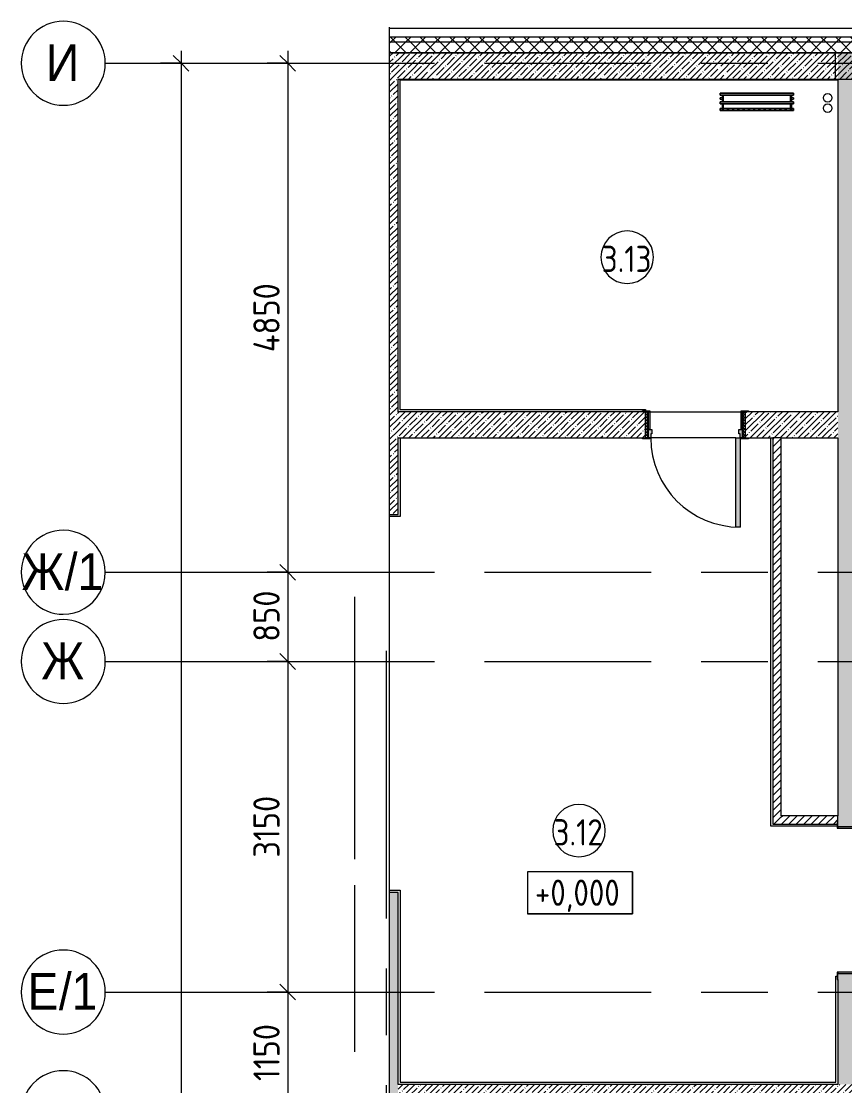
# Model space of a CAD drawing. Header units: millimetres. Extents: x 2623 to 210903, y -8553 to 29000.
# Drawn here: x 17677 to 25521, y 17257 to 27400 of the extents above; entities that cross this region are included whole.
import ezdxf

# ---------------------------------------------------------------- set-up
doc = ezdxf.new("R2010")
doc.units = ezdxf.units.MM
doc.linetypes.add('Осевая', pattern=[3175, 635, -476.25, 1587.5, -476.25])
for name, color, linetype, lineweight in [('A-ANNO-DIMS', 7, 'Continuous', 9), ('A-ANNO-DIMS-100', 7, 'Continuous', 9), ('A-AREA-IDEN', 7, 'Continuous', 9), ('A-DETL', 7, 'Continuous', 9), ('A-DETL-GENF', 7, 'Continuous', 9), ('A-WALL', 7, 'Continuous', 9), ('A-WALL-1', 7, 'Continuous', 13), ('G-ANNO-DIMS', 7, 'Continuous', 9), ('I-WALL', 7, 'Continuous', 9), ('Оси', 7, 'Continuous', 9), ('Оси-1', 7, 'Continuous', 20), ('Оси-2', 7, 'Осевая', 9)]:
    doc.layers.add(name, color=color, linetype=linetype, lineweight=lineweight)
for name, color, linetype, lineweight, true_color in [('A-DOOR-1', 7, 'Continuous', 9, 0xaaaaaa), ('A-DOOR-2', 7, 'Continuous', 9, 0xe2e2e2), ('A-DOOR-FRAM-1', 7, 'Continuous', 9, 0xe2e2e2), ('A-DOOR-FRAM-2', 7, 'Continuous', 9, 0xaaaaaa), ('A-FLOR-1', 7, 'Continuous', 9, 0xaaaaaa), ('M-EQPM-1', 7, 'Continuous', 9, 0xaaaaaa)]:
    doc.layers.add(name, color=color, linetype=linetype, lineweight=lineweight, true_color=true_color)
doc.styles.add('Arial', font='arial.ttf', dxfattribs={"width": 0.9, "height": 350})
doc.styles.add('GOST Common_5', font='GOST_Common.ttf', dxfattribs={"width": 0.9, "height": 250})
doc.styles.add('ISOCPEUR', font='isocpeur.ttf', dxfattribs={"width": 0.9, "height": 250})
doc.dimstyles.new('ISO-2_5_0_9К_БОЛЬШОЙ', dxfattribs={"dimscale": 304.8, "dimtxt": 248.995294, "dimasz": 0.492126, "dimexe": 0.393701, "dimexo": 0.984252, "dimgap": 0, "dimtad": 1, "dimdec": 0, "dimrnd": 10, "dimzin": 0, "dimdsep": 46, "dimtxsty": 'ISOCPEUR', "dimblk1": 'OBLIQUE', "dimblk2": 'OBLIQUE', "dimsah": 1, "dimcen": 0.09, "dimdle": 0.393701, "dimazin": 0, "dimtfac": 1, "dimtdec": 4, "dimtix": 1, "dimtmove": 0, "dimatfit": 3, "dimfxl": 1, "dimtvp": 1, "dimtolj": 1, "dimtzin": 0, "dimarcsym": 2})
pattern_1 = [(45, (-63704.33, 0), (-70.71068, 70.71068), []), (135, (-63704.33, 0), (-70.71068, -70.71068), [])]
pattern_2 = [(45, (-63704.33, 0), (-57.024626, 57.024626), []), (45, (-63647.31, 0), (-57.024626, 57.024626), [100.806, -20.161, 3.353, -16.808])]
pattern_3 = [(45, (-63704.333, 0), (-35.35534, 35.35534), [])]

# ---------------------------------------------------------------- blocks, each defined once
blk = doc.blocks.new('110_Дверь_СКБ_2Ст - Д-1_л_Лестничная клетка EIS60 2-32359692-План монтажа стен и перегородок 3 этажа в осях 23-33')
at = {"layer": 'A-DOOR-2'}
for points in [[(662, 1025), (612, 1025), (612, 125), (662, 125), (662, 319)], [(-588, 525), (-638, 525), (-638, 125), (-588, 125), (-588, 319)], [(712, -125), (712, 45), (697, 45), (697, -125)]]:
    blk.add_hatch(color=256, dxfattribs=at).paths.add_polyline_path(points)
h = blk.add_hatch(color=256, dxfattribs=at)
h.paths.add_polyline_path([(712, 125), (662, 125), (662, 75), (652, 75), (652, 45), (712, 45)])
h.paths.add_polyline_path([(-628, 45), (-628, 75), (-638, 75), (-638, 125), (-688, 125), (-688, 45)])
at = {"layer": 'A-DOOR-FRAM-1'}
for points in [[(-673, 125), (-673, 133), (-743, 133), (-743, 125)], [(767, 125), (767, 133), (697, 133), (697, 125)], [(-673, -125), (-673, 45), (-688, 45), (-688, -125)], [(-673, -133), (-673, -125), (-743, -125), (-743, -133)], [(767, -133), (767, -125), (697, -125), (697, -133)]]:
    blk.add_hatch(color=256, dxfattribs=at).paths.add_polyline_path(points)
at = {"layer": 'A-DOOR-1'}
for p, q in [((662, 1025), (612, 1025)), ((612, 1025), (612, 125)), ((662, 125), (662, 1025)), ((-638, 525), (-638, 125)), ((-588, 525), (-638, 525)), ((-588, 125), (-588, 525)), ((-638, 125), (-588, 125)), ((612, 125), (662, 125))]:
    blk.add_line(p, q, dxfattribs=at)
for centre, radius, start, end in [((662, 125), 900, 90, 180), ((-638, 125), 400, 360, 90)]:
    blk.add_arc(centre, radius, start, end, dxfattribs=at)
at = {"layer": 'A-DOOR-FRAM-2'}
for p, q in [((-673, 133), (-743, 133)), ((-743, 133), (-743, 125)), ((-743, 125), (-673, 125)), ((-638, 125), (-688, 125)), ((-688, 125), (-688, 45)), ((-673, 125), (-673, 133)), ((-638, 75), (-638, 125)), ((662, 125), (662, 75)), ((712, 125), (662, 125)), ((767, 133), (697, 133)), ((697, 133), (697, 125)), ((697, 125), (767, 125)), ((712, 45), (712, 125)), ((767, 125), (767, 133)), ((-688, 45), (-628, 45)), ((-673, 45), (-688, 45)), ((-688, 45), (-688, -125)), ((-673, -125), (-673, 45)), ((-628, 75), (-638, 75)), ((-628, 45), (-628, 75)), ((662, 75), (652, 75)), ((652, 75), (652, 45)), ((652, 45), (712, 45)), ((712, 45), (697, 45)), ((697, 45), (697, -125)), ((712, -125), (712, 45)), ((-673, -125), (-743, -125)), ((-743, -125), (-743, -133)), ((-743, -133), (-673, -133)), ((-688, -125), (-673, -125)), ((-673, -133), (-673, -125)), ((697, -125), (712, -125)), ((767, -125), (697, -125)), ((697, -125), (697, -133)), ((697, -133), (767, -133)), ((767, -133), (767, -125))]:
    blk.add_line(p, q, dxfattribs=at)
blk = doc.blocks.new('radiator_prado_classic_z_tip_30_po exemplyaru - Classic Z Тип 30-500-30677900-План монтажа стен и перегородок 3 этажа в осях 23-33')
at = {"layer": 'M-EQPM-1'}
for p, q in [((0, 228), (0, 210)), ((700, 228), (0, 228)), ((0, 210), (0, 228)), ((0, 228), (12, 228)), ((0, 210), (700, 210)), ((17, 210), (0, 210)), ((37, 228), (12, 228)), ((12, 228), (37, 228)), ((12, 228), (17, 223)), ((12, 228), (37, 228)), ((12, 228), (17, 223)), ((17, 210), (17, 164)), ((17, 210), (17, 164)), ((23, 210), (17, 210)), ((17, 210), (27, 210)), ((32, 223), (17, 223)), ((17, 223), (32, 223)), ((18, 210), (17, 210)), ((20, 210), (18, 210)), ((17, 210), (21, 210)), ((31, 210), (19, 210)), ((21, 210), (20, 210)), ((25, 210), (21, 210)), ((21, 210), (23, 210)), ((25, 210), (23, 210)), ((23, 210), (25, 210)), ((27, 210), (25, 210)), ((27, 210), (25, 210)), ((25, 210), (32, 210)), ((29, 210), (27, 210)), ((27, 210), (32, 210)), ((29, 210), (27, 210)), ((30, 210), (29, 210)), ((30, 210), (29, 210)), ((31, 210), (30, 210)), ((31, 210), (30, 210)), ((32, 210), (31, 210)), ((32, 210), (31, 210)), ((32, 164), (32, 210)), ((32, 164), (32, 210)), ((32, 210), (32, 210)), ((32, 223), (37, 228)), ((37, 228), (32, 223)), ((667, 210), (32, 210)), ((37, 228), (62, 228)), ((87, 228), (62, 228)), ((62, 228), (87, 228)), ((62, 228), (68, 223)), ((62, 228), (87, 228)), ((62, 228), (68, 223)), ((83, 223), (68, 223)), ((68, 223), (83, 223)), ((83, 223), (87, 228)), ((87, 228), (83, 223)), ((87, 228), (112, 228)), ((137, 228), (112, 228)), ((112, 228), (137, 228)), ((112, 228), (118, 223)), ((112, 228), (137, 228)), ((112, 228), (118, 223)), ((133, 223), (118, 223)), ((118, 223), (133, 223)), ((133, 223), (137, 228)), ((137, 228), (133, 223)), ((137, 228), (162, 228)), ((187, 228), (162, 228)), ((162, 228), (187, 228)), ((162, 228), (168, 223)), ((162, 228), (187, 228)), ((162, 228), (168, 223)), ((183, 223), (168, 223)), ((168, 223), (183, 223)), ((183, 223), (187, 228)), ((187, 228), (183, 223)), ((187, 228), (212, 228)), ((237, 228), (212, 228)), ((212, 228), (237, 228)), ((212, 228), (218, 223)), ((212, 228), (237, 228)), ((212, 228), (218, 223)), ((233, 223), (218, 223)), ((218, 223), (233, 223)), ((233, 223), (237, 228)), ((237, 228), (233, 223)), ((237, 228), (262, 228)), ((287, 228), (262, 228)), ((262, 228), (287, 228)), ((262, 228), (268, 223)), ((262, 228), (287, 228)), ((262, 228), (268, 223)), ((283, 223), (268, 223)), ((268, 223), (283, 223)), ((283, 223), (287, 228)), ((287, 228), (283, 223)), ((287, 228), (312, 228)), ((337, 228), (312, 228)), ((312, 228), (337, 228)), ((312, 228), (318, 223)), ((312, 228), (337, 228)), ((312, 228), (318, 223)), ((333, 223), (318, 223)), ((318, 223), (333, 223)), ((333, 223), (337, 228)), ((337, 228), (333, 223)), ((337, 228), (362, 228)), ((387, 228), (362, 228)), ((362, 228), (387, 228)), ((362, 228), (368, 223)), ((362, 228), (387, 228)), ((362, 228), (368, 223)), ((383, 223), (368, 223)), ((368, 223), (383, 223)), ((383, 223), (387, 228)), ((387, 228), (383, 223)), ((387, 228), (412, 228)), ((437, 228), (412, 228)), ((412, 228), (437, 228)), ((412, 228), (418, 223)), ((412, 228), (437, 228)), ((412, 228), (418, 223)), ((433, 223), (418, 223)), ((418, 223), (433, 223)), ((433, 223), (437, 228)), ((437, 228), (433, 223)), ((437, 228), (462, 228)), ((487, 228), (462, 228)), ((462, 228), (487, 228)), ((462, 228), (468, 223)), ((462, 228), (487, 228)), ((462, 228), (468, 223)), ((483, 223), (468, 223)), ((468, 223), (483, 223)), ((483, 223), (487, 228)), ((487, 228), (483, 223)), ((487, 228), (512, 228)), ((537, 228), (512, 228)), ((512, 228), (537, 228)), ((512, 228), (518, 223)), ((512, 228), (537, 228)), ((512, 228), (518, 223)), ((533, 223), (518, 223)), ((518, 223), (533, 223)), ((533, 223), (537, 228)), ((537, 228), (533, 223)), ((537, 228), (562, 228)), ((587, 228), (562, 228)), ((562, 228), (587, 228)), ((562, 228), (568, 223)), ((562, 228), (587, 228)), ((562, 228), (568, 223)), ((583, 223), (568, 223)), ((568, 223), (583, 223)), ((583, 223), (587, 228)), ((587, 228), (583, 223)), ((587, 228), (612, 228)), ((637, 228), (612, 228)), ((612, 228), (637, 228)), ((612, 228), (618, 223)), ((612, 228), (637, 228)), ((618, 223), (612, 228)), ((633, 223), (618, 223)), ((618, 223), (633, 223)), ((633, 223), (637, 228)), ((637, 228), (633, 223)), ((637, 228), (662, 228)), ((687, 228), (662, 228)), ((662, 228), (687, 228)), ((662, 228), (667, 223)), ((662, 228), (687, 228)), ((662, 228), (667, 223)), ((667, 210), (667, 164)), ((667, 210), (667, 164)), ((682, 210), (667, 210)), ((667, 210), (682, 210)), ((668, 210), (667, 210)), ((667, 210), (681, 210)), ((682, 223), (667, 223)), ((667, 223), (682, 223)), ((673, 210), (668, 210)), ((681, 210), (669, 210)), ((681, 210), (673, 210)), ((682, 210), (681, 210)), ((681, 210), (682, 210)), ((682, 164), (682, 210)), ((682, 164), (682, 210)), ((682, 210), (682, 210)), ((700, 210), (682, 210)), ((682, 223), (687, 228)), ((687, 228), (682, 223)), ((687, 228), (700, 228)), ((700, 210), (700, 228)), ((700, 228), (700, 210)), ((700, 164), (0, 164)), ((0, 164), (0, 146)), ((0, 146), (0, 164)), ((0, 164), (17, 164)), ((0, 146), (700, 146)), ((17, 146), (0, 146)), ((17, 121), (0, 121)), ((17, 121), (0, 121)), ((0, 121), (0, 120)), ((0, 121), (0, 121)), ((0, 106), (0, 121)), ((0, 121), (0, 120)), ((0, 120), (0, 121)), ((0, 121), (0, 121)), ((0, 120), (0, 119)), ((0, 120), (0, 119)), ((0, 119), (0, 120)), ((0, 119), (0, 118)), ((0, 119), (0, 118)), ((0, 118), (0, 119)), ((0, 118), (0, 116)), ((0, 118), (0, 116)), ((0, 116), (0, 118)), ((0, 116), (0, 114)), ((0, 116), (0, 114)), ((0, 114), (0, 116)), ((0, 114), (0, 112)), ((0, 114), (0, 112)), ((0, 112), (0, 114)), ((0, 112), (0, 110)), ((0, 112), (0, 110)), ((0, 110), (0, 112)), ((0, 110), (0, 109)), ((0, 110), (0, 109)), ((0, 109), (0, 110)), ((0, 109), (0, 108)), ((0, 109), (0, 108)), ((0, 107), (0, 109)), ((0, 108), (0, 107)), ((0, 108), (0, 107)), ((0, 106), (17, 106)), ((0, 107), (0, 106)), ((0, 107), (0, 107)), ((0, 106), (17, 106)), ((20, 164), (17, 164)), ((17, 164), (20, 164)), ((17, 146), (17, 121)), ((17, 146), (17, 121)), ((17, 146), (21, 146)), ((27, 146), (17, 146)), ((17, 106), (17, 82)), ((17, 106), (17, 82)), ((27, 164), (17, 164)), ((17, 164), (21, 164)), ((18, 146), (32, 146)), ((17, 146), (18, 146)), ((32, 146), (17, 146)), ((19, 164), (31, 164)), ((31, 146), (19, 146)), ((31, 164), (20, 164)), ((20, 164), (27, 164)), ((21, 164), (32, 164)), ((21, 146), (29, 146)), ((27, 164), (32, 164)), ((32, 164), (27, 164)), ((32, 146), (27, 146)), ((29, 146), (30, 146)), ((30, 146), (32, 146)), ((32, 164), (31, 164)), ((32, 164), (32, 164)), ((32, 82), (32, 146)), ((32, 82), (32, 146)), ((32, 146), (32, 146)), ((32, 164), (667, 164)), ((667, 146), (32, 146)), ((669, 164), (667, 164)), ((667, 164), (682, 164)), ((671, 164), (667, 164)), ((667, 164), (670, 164)), ((667, 146), (667, 82)), ((667, 146), (667, 82)), ((667, 146), (682, 146)), ((682, 146), (667, 146)), ((667, 146), (670, 146)), ((677, 146), (667, 146)), ((682, 164), (669, 164)), ((669, 164), (681, 164)), ((681, 146), (669, 146)), ((670, 164), (677, 164)), ((670, 146), (679, 146)), ((680, 164), (671, 164)), ((677, 164), (682, 164)), ((682, 146), (677, 146)), ((679, 146), (682, 146)), ((682, 164), (680, 164)), ((682, 164), (682, 164)), ((682, 164), (700, 164)), ((682, 121), (682, 146)), ((682, 121), (682, 146)), ((700, 146), (682, 146)), ((700, 121), (682, 121)), ((700, 121), (682, 121)), ((682, 82), (682, 106)), ((682, 106), (700, 106)), ((682, 82), (682, 106)), ((682, 106), (700, 106)), ((700, 146), (700, 164)), ((700, 164), (700, 146)), ((700, 121), (700, 106)), ((700, 121), (700, 121)), ((700, 121), (700, 121)), ((700, 121), (700, 121)), ((700, 107), (700, 121)), ((700, 121), (700, 107)), ((700, 107), (700, 121)), ((700, 106), (700, 107)), ((700, 107), (700, 106)), ((700, 106), (700, 107)), ((700, 82), (0, 82)), ((0, 82), (0, 64)), ((0, 64), (0, 82)), ((0, 82), (17, 82)), ((700, 64), (0, 64)), ((0, 64), (700, 64)), ((18, 82), (17, 82)), ((25, 82), (18, 82)), ((17, 82), (20, 82)), ((32, 82), (17, 82)), ((17, 82), (21, 82)), ((19, 82), (31, 82)), ((20, 82), (32, 82)), ((21, 82), (30, 82)), ((32, 82), (25, 82)), ((30, 82), (32, 82)), ((32, 82), (32, 82)), ((32, 82), (667, 82)), ((673, 82), (667, 82)), ((667, 82), (682, 82)), ((668, 82), (667, 82)), ((667, 82), (673, 82)), ((673, 82), (668, 82)), ((669, 82), (681, 82)), ((679, 82), (673, 82)), ((681, 82), (673, 82)), ((673, 82), (682, 82)), ((680, 82), (679, 82)), ((682, 82), (680, 82)), ((682, 82), (681, 82)), ((682, 82), (700, 82)), ((700, 64), (700, 82)), ((700, 82), (700, 64))]:
    blk.add_line(p, q, dxfattribs=at)
for points, knots in [([(18, 121), (18, 121), (18, 121), (18, 121), (17, 121), (17, 121)], [0.8571429, 0.8571429, 0.8571429, 0.8571429, 0.8928571, 0.9285714, 1, 1, 1, 1]), ([(17, 121), (17, 121), (18, 121), (18, 121), (18, 121), (18, 121)], [0, 0, 0, 0, 0.0714286, 0.1071429, 0.1428571, 0.1428571, 0.1428571, 0.1428571]), ([(18, 121), (18, 121), (18, 121), (18, 121), (18, 121), (19, 120), (19, 120), (19, 120), (19, 120), (20, 119), (20, 119), (20, 119), (21, 118), (21, 118), (22, 117), (22, 117), (23, 116), (24, 115)], [0.1428571, 0.1428571, 0.1428571, 0.1428571, 0.1785714, 0.2142857, 0.25, 0.2857143, 0.3214286, 0.3571429, 0.3928571, 0.4285714, 0.4642857, 0.5, 0.5714286, 0.6071429, 0.6428571, 0.7142857, 0.8571429, 0.8571429, 0.8571429, 0.8571429]), ([(17, 121), (17, 121), (18, 121), (18, 121), (18, 121), (18, 121)], [0, 0, 0, 0, 0.0714286, 0.1071429, 0.1428571, 0.1428571, 0.1428571, 0.1428571]), ([(25, 114), (25, 114), (24, 115), (22, 117), (22, 117), (21, 118), (21, 118), (20, 119), (20, 119), (20, 119), (20, 119), (19, 120), (19, 120), (19, 120), (19, 120), (18, 121), (18, 121), (18, 121), (18, 121), (18, 121), (18, 121), (17, 121), (17, 121)], [0, 0, 0, 0, 0.142857, 0.285714, 0.357143, 0.392857, 0.428571, 0.464286, 0.5, 0.535714, 0.571429, 0.607143, 0.642857, 0.678571, 0.714286, 0.75, 0.785714, 0.821429, 0.857143, 0.892857, 0.928571, 1, 1, 1, 1]), ([(17, 106), (17, 106), (18, 107), (18, 107), (18, 107), (18, 107), (18, 107), (18, 107), (19, 108), (19, 108), (19, 108), (19, 108), (20, 109), (20, 109), (20, 109), (21, 110), (21, 110), (22, 111), (22, 111), (24, 113), (25, 114), (25, 114)], [0, 0, 0, 0, 0.071429, 0.107143, 0.142857, 0.178571, 0.214286, 0.25, 0.285714, 0.321429, 0.357143, 0.392857, 0.428571, 0.464286, 0.5, 0.571429, 0.607143, 0.642857, 0.714286, 0.857143, 1, 1, 1, 1]), ([(18, 107), (18, 107), (18, 107), (18, 107), (18, 107), (19, 108), (19, 108), (19, 108), (19, 108), (20, 109), (20, 109), (20, 109), (21, 110), (21, 110)], [0.1428571, 0.1428571, 0.1428571, 0.1428571, 0.1785714, 0.2142857, 0.25, 0.2857143, 0.3214286, 0.3571429, 0.3928571, 0.4285714, 0.4642857, 0.5, 0.5714286, 0.5714286, 0.5714286, 0.5714286]), ([(17, 106), (17, 106), (18, 107), (18, 107), (18, 107), (18, 107)], [0, 0, 0, 0, 0.0714286, 0.1071429, 0.1428571, 0.1428571, 0.1428571, 0.1428571]), ([(18, 107), (18, 107), (18, 107), (18, 107), (17, 106), (17, 106)], [0.8571429, 0.8571429, 0.8571429, 0.8571429, 0.8928571, 0.9285714, 1, 1, 1, 1]), ([(18, 107), (18, 107), (18, 107), (18, 107), (17, 106), (17, 106)], [0.8571429, 0.8571429, 0.8571429, 0.8571429, 0.8928571, 0.9285714, 1, 1, 1, 1]), ([(20, 119), (20, 119), (20, 119), (20, 119), (21, 118), (21, 118)], [0.4285714, 0.4285714, 0.4285714, 0.4285714, 0.4642857, 0.5, 0.5714286, 0.5714286, 0.5714286, 0.5714286]), ([(22, 117), (22, 117), (22, 117), (21, 118), (21, 118), (21, 118)], [0.2857143, 0.2857143, 0.2857143, 0.2857143, 0.3571429, 0.3928571, 0.4285714, 0.4285714, 0.4285714, 0.4285714]), ([(21, 118), (21, 118), (21, 118), (22, 117), (22, 117), (22, 117)], [0.5714286, 0.5714286, 0.5714286, 0.5714286, 0.6071429, 0.6428571, 0.7142857, 0.7142857, 0.7142857, 0.7142857]), ([(21, 110), (21, 110), (21, 110), (22, 111), (22, 111), (22, 111)], [0.5714286, 0.5714286, 0.5714286, 0.5714286, 0.6071429, 0.6428571, 0.7142857, 0.7142857, 0.7142857, 0.7142857]), ([(22, 111), (22, 111), (22, 111), (21, 110), (21, 110), (21, 110)], [0.2857143, 0.2857143, 0.2857143, 0.2857143, 0.3571429, 0.3928571, 0.4285714, 0.4285714, 0.4285714, 0.4285714]), ([(22, 111), (22, 111), (22, 111), (21, 110), (21, 110), (21, 110)], [0.2857143, 0.2857143, 0.2857143, 0.2857143, 0.3571429, 0.3928571, 0.4285714, 0.4285714, 0.4285714, 0.4285714]), ([(675, 114), (675, 114), (676, 115), (678, 117), (678, 117), (679, 118), (679, 118), (680, 119), (680, 119), (680, 119), (680, 119), (681, 120), (681, 120), (681, 120), (681, 120), (682, 121), (682, 121), (682, 121), (682, 121), (682, 121), (682, 121), (682, 121), (682, 121)], [0, 0, 0, 0, 0.142857, 0.285714, 0.357143, 0.392857, 0.428571, 0.464286, 0.5, 0.535714, 0.571429, 0.607143, 0.642857, 0.678571, 0.714286, 0.75, 0.785714, 0.821429, 0.857143, 0.892857, 0.928571, 1, 1, 1, 1]), ([(682, 106), (682, 106), (682, 107), (682, 107), (682, 107), (682, 107), (682, 107), (682, 107), (681, 108), (681, 108), (681, 108), (681, 108), (680, 109), (680, 109), (680, 109), (679, 110), (679, 110), (678, 111), (678, 111), (676, 113), (675, 114), (675, 114)], [0, 0, 0, 0, 0.071429, 0.107143, 0.142857, 0.178571, 0.214286, 0.25, 0.285714, 0.321429, 0.357143, 0.392857, 0.428571, 0.464286, 0.5, 0.571429, 0.607143, 0.642857, 0.714286, 0.857143, 1, 1, 1, 1]), ([(682, 121), (682, 121), (682, 121), (682, 121), (682, 121), (681, 120), (681, 120), (681, 120), (681, 120), (680, 119), (680, 119), (680, 119), (679, 118), (679, 118), (678, 117), (678, 117), (677, 116), (676, 115)], [0.1428571, 0.1428571, 0.1428571, 0.1428571, 0.1785714, 0.2142857, 0.25, 0.2857143, 0.3214286, 0.3571429, 0.3928571, 0.4285714, 0.4642857, 0.5, 0.5714286, 0.6071429, 0.6428571, 0.7142857, 0.8571429, 0.8571429, 0.8571429, 0.8571429]), ([(682, 121), (682, 121), (682, 121), (682, 121), (682, 121), (681, 120), (681, 120), (681, 120), (681, 120), (680, 119), (680, 119), (680, 119), (679, 118), (679, 118), (678, 117), (678, 117), (677, 116), (676, 115)], [0.1428571, 0.1428571, 0.1428571, 0.1428571, 0.1785714, 0.2142857, 0.25, 0.2857143, 0.3214286, 0.3571429, 0.3928571, 0.4285714, 0.4642857, 0.5, 0.5714286, 0.6071429, 0.6428571, 0.7142857, 0.8571429, 0.8571429, 0.8571429, 0.8571429]), ([(676, 115), (677, 116), (678, 117), (678, 117), (679, 118), (679, 118), (680, 119), (680, 119), (680, 119), (680, 119), (681, 120), (681, 120), (681, 120), (681, 120), (682, 121), (682, 121), (682, 121), (682, 121), (682, 121)], [0.1428571, 0.1428571, 0.1428571, 0.1428571, 0.2857143, 0.3571429, 0.3928571, 0.4285714, 0.4642857, 0.5, 0.5357143, 0.5714286, 0.6071429, 0.6428571, 0.6785714, 0.7142857, 0.75, 0.7857143, 0.8214286, 0.8571429, 0.8571429, 0.8571429, 0.8571429]), ([(678, 111), (678, 111), (678, 111), (679, 110), (679, 110), (680, 109), (680, 109), (680, 109), (680, 109), (681, 108), (681, 108), (681, 108), (681, 108), (682, 107), (682, 107), (682, 107), (682, 107), (682, 107)], [0.2857143, 0.2857143, 0.2857143, 0.2857143, 0.3571429, 0.3928571, 0.4285714, 0.4642857, 0.5, 0.5357143, 0.5714286, 0.6071429, 0.6428571, 0.6785714, 0.7142857, 0.75, 0.7857143, 0.8214286, 0.8571429, 0.8571429, 0.8571429, 0.8571429]), ([(678, 111), (678, 111), (678, 111), (679, 110), (679, 110), (680, 109), (680, 109), (680, 109), (680, 109), (681, 108), (681, 108), (681, 108), (681, 108), (682, 107), (682, 107), (682, 107), (682, 107), (682, 107)], [0.2857143, 0.2857143, 0.2857143, 0.2857143, 0.3571429, 0.3928571, 0.4285714, 0.4642857, 0.5, 0.5357143, 0.5714286, 0.6071429, 0.6428571, 0.6785714, 0.7142857, 0.75, 0.7857143, 0.8214286, 0.8571429, 0.8571429, 0.8571429, 0.8571429]), ([(682, 107), (682, 107), (682, 107), (682, 107), (682, 107), (681, 108), (681, 108), (681, 108), (681, 108), (680, 109), (680, 109), (680, 109), (679, 110), (679, 110), (678, 111), (678, 111), (678, 111)], [0.1428571, 0.1428571, 0.1428571, 0.1428571, 0.1785714, 0.2142857, 0.25, 0.2857143, 0.3214286, 0.3571429, 0.3928571, 0.4285714, 0.4642857, 0.5, 0.5714286, 0.6071429, 0.6428571, 0.7142857, 0.7142857, 0.7142857, 0.7142857]), ([(682, 121), (682, 121), (682, 121), (682, 121), (682, 121), (682, 121)], [0, 0, 0, 0, 0.0714286, 0.1071429, 0.1428571, 0.1428571, 0.1428571, 0.1428571]), ([(682, 121), (682, 121), (682, 121), (682, 121), (682, 121), (682, 121)], [0, 0, 0, 0, 0.0714286, 0.1071429, 0.1428571, 0.1428571, 0.1428571, 0.1428571]), ([(682, 121), (682, 121), (682, 121), (682, 121), (682, 121), (682, 121)], [0.8571429, 0.8571429, 0.8571429, 0.8571429, 0.8928571, 0.9285714, 1, 1, 1, 1]), ([(682, 107), (682, 107), (682, 107), (682, 107), (682, 106), (682, 106)], [0.8571429, 0.8571429, 0.8571429, 0.8571429, 0.8928571, 0.9285714, 1, 1, 1, 1]), ([(682, 107), (682, 107), (682, 107), (682, 107), (682, 106), (682, 106)], [0.8571429, 0.8571429, 0.8571429, 0.8571429, 0.8928571, 0.9285714, 1, 1, 1, 1]), ([(682, 106), (682, 106), (682, 107), (682, 107), (682, 107), (682, 107)], [0, 0, 0, 0, 0.0714286, 0.1071429, 0.1428571, 0.1428571, 0.1428571, 0.1428571])]:
    blk.add_open_spline(points, degree=3, knots=knots, dxfattribs=at)
for points in [[(21, 118), (21, 118), (20, 119), (20, 119), (20, 119), (20, 119), (19, 120), (19, 120), (19, 120), (19, 120), (18, 121), (18, 121), (18, 121), (18, 121), (18, 121)], [(18, 121), (18, 121), (18, 121), (18, 121), (18, 121), (19, 120), (19, 120), (19, 120), (19, 120), (19, 120), (20, 119)], [(21, 110), (21, 110), (20, 109), (20, 109), (20, 109), (20, 109), (19, 108), (19, 108), (19, 108), (19, 108), (18, 107), (18, 107), (18, 107), (18, 107), (18, 107)], [(19, 108), (18, 107), (18, 107), (18, 107), (18, 107), (18, 107), (18, 107)], [(20, 109), (19, 108), (19, 108), (19, 108), (19, 108), (19, 108), (19, 108)], [(21, 110), (21, 110), (20, 109), (20, 109), (20, 109), (20, 109), (20, 109)], [(24, 115), (23, 116), (23, 116), (22, 117)], [(22, 117), (23, 116), (23, 116), (24, 115)], [(25, 114), (25, 114), (24, 113), (23, 112), (22, 111)], [(22, 111), (23, 112), (23, 112), (24, 113)], [(24, 113), (23, 112), (23, 112), (22, 111)], [(25, 114), (25, 114), (24, 115), (24, 115)], [(24, 115), (24, 115), (25, 114), (25, 114)], [(24, 115), (24, 115), (25, 114), (25, 114)], [(24, 113), (24, 113), (25, 114), (25, 114)], [(25, 114), (25, 114), (24, 113), (24, 113)], [(676, 115), (676, 115), (675, 114), (675, 114)], [(676, 115), (676, 115), (675, 114), (675, 114)], [(675, 114), (675, 114), (676, 115), (676, 115)], [(675, 114), (675, 114), (676, 113), (677, 112), (678, 111)], [(675, 114), (675, 114), (676, 113), (677, 112), (678, 111)], [(678, 111), (677, 112), (676, 113), (675, 114), (675, 114)]]:
    blk.add_open_spline(points, degree=3, dxfattribs=at)
blk = doc.blocks.new('110_Дверь_СКБ_1Ст_Внутренняя1 - Д-8а 950x2100h _книгохранилище_ огнестойкая дверь_-32656878-План монтажа стен и перегородок 3 этажа в осях 23-33')
at = {"layer": 'A-DOOR-1'}
h = blk.add_hatch(dxfattribs=at)
h.set_pattern_fill('FP_39', color=256, style=0, pattern_type=2)
h.set_pattern_definition([(225, (1826.41, -189.685), (-14.14214, 14.14214), []), (135, (1826.41, -189.685), (14.14214, 14.14214), [])])
h.paths.add_polyline_path([(487.5, -125), (487.5, 125), (462.5, 125), (462.5, -125)])
at = {"layer": 'A-DOOR-2'}
h = blk.add_hatch(color=256, dxfattribs=at)
h.paths.add_polyline_path([(437.5, -125), (462.5, -125), (462.5, -45), (427.5, -45), (427.5, -85), (437.5, -85)])
h.paths.add_polyline_path([(-437.5, -125), (-412.5, -125), (-412.5, -85), (-402.5, -85), (-402.5, -45), (-437.5, -45)])
at = {"layer": 'A-DOOR-FRAM-1'}
for points in [[(-422.5, 125), (-422.5, 133), (-492.5, 133), (-492.5, 125)], [(-422.5, -45), (-422.5, 125), (-437.5, 125), (-437.5, -45)], [(517.5, 125), (517.5, 133), (447.5, 133), (447.5, 125)], [(462.5, -45), (462.5, 125), (447.5, 125), (447.5, -45)], [(-422.5, -133), (-422.5, -125), (-492.5, -125), (-492.5, -133)], [(-422.5, -125), (-422.5, -124), (-437.5, -125)], [(437.5, -975), (437.5, -125), (397.5, -125), (397.5, -975)], [(462.5, -125), (462.5, -124), (447.5, -125)], [(517.5, -133), (517.5, -125), (447.5, -125), (447.5, -133)]]:
    blk.add_hatch(color=256, dxfattribs=at).paths.add_polyline_path(points)
at = {"layer": 'A-DOOR-FRAM-2'}
h = blk.add_hatch(dxfattribs=at)
h.set_pattern_fill('FP_40', color=256, style=0, pattern_type=2)
h.set_pattern_definition([(315, (-296.384, -189.685), (-14.1421, -14.1421), []), (225, (-296.384, -189.685), (-14.1421, 14.1421), [])])
h.paths.add_polyline_path([(-437.5, -125), (-437.5, 125), (-462.5, 125), (-462.5, -125)])
at = {"layer": 'A-DOOR-1'}
for p, q in [((397.5, -125), (437.5, -125)), ((397.5, -975), (397.5, -125)), ((437.5, -125), (437.5, -975)), ((437.5, -975), (397.5, -975))]:
    blk.add_line(p, q, dxfattribs=at)
blk.add_arc((437.5, -125), 850, 180, 270, dxfattribs=at)
at = {"layer": 'A-DOOR-FRAM-2'}
for p, q in [((-492.5, 133), (-422.5, 133)), ((-492.5, 125), (-492.5, 133)), ((-422.5, 125), (-492.5, 125)), ((-462.5, 125), (-437.5, 125)), ((-462.5, -125), (-462.5, 125)), ((-437.5, 125), (-437.5, -125)), ((-437.5, 125), (-422.5, 125)), ((-437.5, -45), (-437.5, 125)), ((-422.5, 133), (-422.5, 125)), ((-422.5, 125), (-422.5, -45)), ((447.5, 125), (447.5, 133)), ((447.5, 133), (517.5, 133)), ((447.5, -45), (447.5, 125)), ((447.5, 125), (462.5, 125)), ((517.5, 125), (447.5, 125)), ((462.5, -125), (462.5, 125)), ((462.5, 125), (487.5, 125)), ((462.5, 125), (462.5, -45)), ((487.5, 125), (487.5, -125)), ((517.5, 133), (517.5, 125)), ((-437.5, -45), (-402.5, -45)), ((-437.5, -125), (-437.5, -45)), ((-422.5, -45), (-437.5, -45)), ((-412.5, -85), (-412.5, -125)), ((-402.5, -85), (-412.5, -85)), ((-402.5, -45), (-402.5, -85)), ((427.5, -45), (462.5, -45)), ((427.5, -85), (427.5, -45)), ((437.5, -85), (427.5, -85)), ((437.5, -125), (437.5, -85)), ((462.5, -45), (447.5, -45)), ((462.5, -45), (462.5, -125)), ((-492.5, -125), (-422.5, -125)), ((-492.5, -133), (-492.5, -125)), ((-422.5, -133), (-492.5, -133)), ((-437.5, -125), (-462.5, -125)), ((-437.5, -124), (-422.5, -124)), ((-437.5, -125), (-437.5, -124)), ((-412.5, -125), (-437.5, -125)), ((-422.5, -125), (-437.5, -125)), ((-422.5, -124), (-422.5, -125)), ((-422.5, -125), (-422.5, -133)), ((462.5, -125), (437.5, -125)), ((447.5, -125), (447.5, -124)), ((447.5, -124), (462.5, -124)), ((462.5, -125), (447.5, -125)), ((447.5, -133), (447.5, -125)), ((447.5, -125), (517.5, -125)), ((517.5, -133), (447.5, -133)), ((462.5, -124), (462.5, -125)), ((487.5, -125), (462.5, -125)), ((517.5, -125), (517.5, -133))]:
    blk.add_line(p, q, dxfattribs=at)
blk = doc.blocks.new('DET_L_Линия разрыва - М100-30654842-План монтажа стен и перегородок 3 этажа в осях 23-33')
at = {"layer": 'A-DETL-GENF'}
blk.add_line((11740, 0), (37, 0), dxfattribs=at)
blk = doc.blocks.new('Ось сетки - D8-29747960-План монтажа стен и перегородок 3 этажа в осях 23-33')
at = {"layer": 'Оси-1'}
for start, end in [(360, 180), (180, 360)]:
    blk.add_arc((0, 0), 4, start, end, dxfattribs=at)
blk = doc.blocks.new('Марка_Помещения - Номер-25198446-План монтажа стен и перегородок 3 этажа в осях 23-33')
at = {"layer": 'A-AREA-IDEN'}
for start, end in [(360, 180), (180, 360)]:
    blk.add_arc((0, 0), 2.5, start, end, dxfattribs=at)
blk = doc.blocks.new('DIMBLOCK1-План монтажа стен и перегородок 3 этажа в осях 23-33')
at = {"layer": 'A-ANNO-DIMS-100'}
for p, q in [((20215, 27120), (20215, 22150)), ((20021, 27000), (20335, 27000)), ((20215, 27000), (20021, 27000)), ((20021, 22150), (20335, 22150)), ((20215, 22150), (20021, 22150))]:
    blk.add_line(p, q, dxfattribs=at)
at = {"layer": 'A-ANNO-DIMS-100', "lineweight": 20}
for p, q in [((20215, 27000), (20140, 27075)), ((20215, 27000), (20290, 26925)), ((20215, 22150), (20140, 22225)), ((20215, 22150), (20290, 22075))]:
    blk.add_line(p, q, dxfattribs=at)
at = {"layer": 'A-ANNO-DIMS-100', "color": 0, "insert": (19888, 24247), "char_height": 250, "width": 787.21, "attachment_point": 1, "rotation": 90, "line_spacing_factor": 1.149209, "style": 'ISOCPEUR'}
blk.add_mtext('4850', dxfattribs=at)
blk = doc.blocks.new('_Oblique')
at = {"color": 0, "linetype": 'ByBlock', "lineweight": -2}
blk.add_line((-0.5, -0.5), (0.5, 0.5), dxfattribs=at)
blk = doc.blocks.new('DIMBLOCK2-План монтажа стен и перегородок 3 этажа в осях 23-33')
at = {"layer": 'A-ANNO-DIMS-100', "lineweight": 20}
for p, q in [((20215, 22150), (20140, 22225)), ((20215, 22150), (20290, 22075)), ((20215, 21300), (20140, 21375)), ((20215, 21300), (20290, 21225))]:
    blk.add_line(p, q, dxfattribs=at)
at = {"layer": 'A-ANNO-DIMS-100'}
for p, q in [((20021, 22150), (20335, 22150)), ((20215, 22150), (20021, 22150)), ((20215, 22150), (20215, 21300)), ((20021, 21300), (20335, 21300)), ((20215, 21300), (20021, 21300))]:
    blk.add_line(p, q, dxfattribs=at)
at = {"layer": 'A-ANNO-DIMS-100', "color": 0, "insert": (19888, 21488), "char_height": 250, "width": 568.86, "attachment_point": 1, "rotation": 90, "line_spacing_factor": 1.149209, "style": 'ISOCPEUR'}
blk.add_mtext('850', dxfattribs=at)
blk = doc.blocks.new('DIMBLOCK3-План монтажа стен и перегородок 3 этажа в осях 23-33')
at = {"layer": 'A-ANNO-DIMS-100'}
for p, q in [((20021, 21300), (20335, 21300)), ((20215, 21300), (20021, 21300)), ((20215, 21300), (20215, 18150)), ((20021, 18150), (20335, 18150)), ((20215, 18150), (20021, 18150))]:
    blk.add_line(p, q, dxfattribs=at)
at = {"layer": 'A-ANNO-DIMS-100', "lineweight": 20}
for p, q in [((20215, 21300), (20140, 21375)), ((20215, 21300), (20290, 21225)), ((20215, 18150), (20140, 18225)), ((20215, 18150), (20290, 18075))]:
    blk.add_line(p, q, dxfattribs=at)
at = {"layer": 'A-ANNO-DIMS-100', "color": 0, "insert": (19888, 19431), "char_height": 250, "width": 706.76, "attachment_point": 1, "rotation": 90, "line_spacing_factor": 1.149209, "style": 'ISOCPEUR'}
blk.add_mtext('3150', dxfattribs=at)
blk = doc.blocks.new('DIMBLOCK4-План монтажа стен и перегородок 3 этажа в осях 23-33')
at = {"layer": 'A-ANNO-DIMS-100', "lineweight": 20}
for p, q in [((20215, 18150), (20140, 18225)), ((20215, 18150), (20290, 18075)), ((20215, 17000), (20140, 17075)), ((20215, 17000), (20290, 16925))]:
    blk.add_line(p, q, dxfattribs=at)
at = {"layer": 'A-ANNO-DIMS-100'}
for p, q in [((20021, 18150), (20335, 18150)), ((20215, 18150), (20021, 18150)), ((20215, 18150), (20215, 17000)), ((20021, 17000), (20335, 17000)), ((20215, 17000), (20021, 17000))]:
    blk.add_line(p, q, dxfattribs=at)
at = {"layer": 'A-ANNO-DIMS-100', "color": 0, "insert": (19888, 17302), "char_height": 250, "width": 655.05, "attachment_point": 1, "rotation": 90, "line_spacing_factor": 1.149209, "style": 'ISOCPEUR'}
blk.add_mtext('1150', dxfattribs=at)
blk = doc.blocks.new('DIMBLOCK13-План монтажа стен и перегородок 3 этажа в осях 23-33')
at = {"layer": 'A-ANNO-DIMS-100'}
for p, q in [((19199, 27120), (19199, -120)), ((19005, 27000), (19319, 27000)), ((19199, 27000), (19005, 27000)), ((19005, 0), (19319, 0)), ((19199, 0), (19005, 0))]:
    blk.add_line(p, q, dxfattribs=at)
at = {"layer": 'A-ANNO-DIMS-100', "lineweight": 20}
for p, q in [((19199, 27000), (19124, 27075)), ((19199, 27000), (19274, 26925)), ((19199, 0), (19124, 75)), ((19199, 0), (19274, -75))]:
    blk.add_line(p, q, dxfattribs=at)
at = {"layer": 'A-ANNO-DIMS-100', "color": 0, "insert": (18872, 13105), "char_height": 250, "width": 948.1, "attachment_point": 1, "rotation": 90, "line_spacing_factor": 1.149209, "style": 'ISOCPEUR'}
blk.add_mtext('27000', dxfattribs=at)
blk = doc.blocks.new('Высотные отметки - 10х4_h_-17668695-План монтажа стен и перегородок 3 этажа в осях 23-33')
at = {"layer": 'G-ANNO-DIMS'}
for p, q in [((-5, 4), (-5, 0)), ((5, 4), (-5, 4)), ((5, 4), (-5, 4)), ((-5, 4), (-5, 0)), ((5, 4), (5, 0)), ((5, 0), (5, 4)), ((5, 0), (-5, 0)), ((-5, 0), (5, 0))]:
    blk.add_line(p, q, dxfattribs=at)

msp = doc.modelspace()

# ---------------------------------------------------------------- hatches: boundary and pattern name
at = {"layer": 'A-WALL'}
h = msp.add_hatch(dxfattribs=at)
h.set_pattern_fill('FP_5', color=256, style=0, pattern_type=2)
h.set_pattern_definition(pattern_1)
h.paths.add_polyline_path([(29455.7, 27200), (29505.7, 27200), (29505.7, 27250), (21186.3, 27250), (21186.3, 27200), (28445.7, 27200)])
h = msp.add_hatch(dxfattribs=at)
h.set_pattern_fill('FP_5', color=256, style=0, pattern_type=2)
h.set_pattern_definition(pattern_1)
h.paths.add_polyline_path([(29355.7, 27100), (29455.7, 27100), (29455.7, 27200), (21186.3, 27200), (21186.3, 27100), (28445.7, 27100)])
at = {"layer": 'I-WALL'}
h = msp.add_hatch(dxfattribs=at)
h.set_pattern_fill('FP_4', color=256, style=0, pattern_type=2)
h.set_pattern_definition(pattern_2)
h.paths.add_polyline_path([(25455.7, 26850), (25455.7, 27100), (21186.3, 27100), (21186.3, 26850), (25262.7, 26850)])
h = msp.add_hatch(dxfattribs=at)
h.set_pattern_fill('FP_4', color=256, style=0, pattern_type=2)
h.set_pattern_definition(pattern_2)
h.paths.add_polyline_path([(29105.7, 26850), (29105.7, 27100), (25430.7, 27100), (25430.7, 26850), (28445.7, 26850)])
h = msp.add_hatch(dxfattribs=at)
h.set_pattern_fill('FP_4', color=256, style=0, pattern_type=2)
h.set_pattern_definition(pattern_2)
h.paths.add_polyline_path([(25705.7, 17270), (25705.7, 18325), (25455.7, 18325), (25455.7, 17270)])
h.paths.add_polyline_path([(25705.7, 19725), (25705.7, 27100), (25455.7, 27100), (25455.7, 19725), (25655.7, 19725)])
h = msp.add_hatch(dxfattribs=at)
h.set_pattern_fill('FP_4', color=256, style=0, pattern_type=2)
h.set_pattern_definition(pattern_2)
h.paths.add_polyline_path([(21186.3, 22700), (21265.7, 22700), (21265.7, 26850), (21186.3, 26850), (21186.3, 23166.8)])
h = msp.add_hatch(dxfattribs=at)
h.set_pattern_fill('FP_4', color=256, style=0, pattern_type=2)
h.set_pattern_definition(pattern_2)
h.paths.add_polyline_path([(25455.7, 23430), (25455.7, 23680), (24573.7, 23680), (24573.7, 23430), (24915.7, 23430)])
h.paths.add_polyline_path([(23353, 23430), (23623.7, 23430), (23623.7, 23680), (21265.7, 23680), (21265.7, 23430)])
h = msp.add_hatch(dxfattribs=at)
h.set_pattern_fill('FP_8', color=256, style=0, pattern_type=2)
h.set_pattern_definition(pattern_3)
h.paths.add_polyline_path([(24915.7, 19750), (24915.7, 23430), (24835.7, 23430), (24835.7, 19750)])
h = msp.add_hatch(dxfattribs=at)
h.set_pattern_fill('FP_8', color=256, style=0, pattern_type=2)
h.set_pattern_definition(pattern_3)
h.paths.add_polyline_path([(24915.7, 19750), (25447.7, 19750), (25447.7, 19780), (25455.7, 19780), (25455.7, 19830), (24915.7, 19830)])
h = msp.add_hatch(dxfattribs=at)
h.set_pattern_fill('FP_4', color=256, style=0, pattern_type=2)
h.set_pattern_definition(pattern_2)
h.paths.add_polyline_path([(21186.3, 10400), (21265.7, 10400), (21265.7, 15380.6), (21045.7, 15270.6), (21045.7, 15111.2), (21186.3, 15040.9), (21186.3, 10472.4)])
h.paths.add_polyline_path([(21265.7, 15601.2), (21265.7, 19100), (21186.3, 19100), (21186.3, 15640.9)])
h = msp.add_hatch(dxfattribs=at)
h.set_pattern_fill('FP_4', color=256, style=0, pattern_type=2)
h.set_pattern_definition(pattern_2)
h.paths.add_polyline_path([(22565.7, 17050), (22785.7, 17050), (22785.7, 17270), (21265.7, 17270), (21265.7, 17050), (22079.8, 17050)])
h = msp.add_hatch(dxfattribs=at)
h.set_pattern_fill('FP_4', color=256, style=0, pattern_type=2)
h.set_pattern_definition(pattern_2)
h.paths.add_polyline_path([(29105.7, 17050), (29105.7, 17270), (22785.7, 17270), (22785.7, 17050), (28445.7, 17050)])

# ---------------------------------------------------------------- linework, layer by layer
at = {"layer": 'A-DETL'}
for centre in [(25358.3, 26671.3), (25358.3, 26571.3)]:
    msp.add_circle(centre, 41, dxfattribs=at)
at = {"layer": 'A-FLOR-1'}
for p, q in [((25455.7, 26840), (21283.7, 26840)), ((21283.7, 26840), (21283.7, 23700)), ((21283.7, 23700), (23623.7, 23700)), ((23623.7, 23700), (23623.7, 23688)), ((21285.7, 23430), (21285.7, 22680)), ((24815.7, 19730), (24815.7, 23430)), ((21285.7, 22680), (21186.3, 22680)), ((25447.7, 19730), (24815.7, 19730)), ((21186.3, 19120), (21285.7, 19120)), ((21285.7, 19120), (21285.7, 17290)), ((25435.7, 17290), (25435.7, 18300)), ((25435.7, 18300), (25447.7, 18300)), ((21285.7, 17290), (25435.7, 17290))]:
    msp.add_line(p, q, dxfattribs=at)
at = {"layer": 'A-WALL'}
msp.add_line((21186.3, 27100), (29105.7, 27100), dxfattribs=at)
at = {"layer": 'A-WALL-1'}
for p, q in [((29585.7, 27330), (21186.3, 27330)), ((29505.7, 27250), (21186.3, 27250)), ((29455.7, 27200), (21186.3, 27200)), ((24915.7, 23430), (24835.7, 23430)), ((25455.7, 19780), (25455.7, 19830))]:
    msp.add_line(p, q, dxfattribs=at)
at = {"layer": 'I-WALL'}
for p, q in [((25455.7, 27100), (21186.3, 27100)), ((29105.7, 27100), (25430.7, 27100)), ((25430.7, 27100), (25430.7, 26850)), ((21265.7, 23680), (21265.7, 26850)), ((21265.7, 26850), (25455.7, 26850)), ((25430.7, 26850), (29105.7, 26850)), ((25455.7, 26850), (25455.7, 23680)), ((23593.7, 23680), (21265.7, 23680)), ((23663.7, 23680), (24533.7, 23680)), ((25455.7, 23680), (24603.7, 23680)), ((21265.7, 22700), (21265.7, 23430)), ((21265.7, 23430), (23593.7, 23430)), ((24483.7, 23430), (23673.7, 23430)), ((24603.7, 23430), (24835.7, 23430)), ((24835.7, 23430), (24835.7, 19750)), ((24915.7, 19830), (24915.7, 23430)), ((24915.7, 23430), (25455.7, 23430)), ((25455.7, 23430), (25455.7, 19830)), ((21186.3, 22700), (21265.7, 22700)), ((25455.7, 19830), (24915.7, 19830)), ((24835.7, 19750), (25447.7, 19750)), ((21265.7, 19100), (21186.3, 19100)), ((21265.7, 17270), (21265.7, 19100)), ((25455.7, 18270), (25455.7, 17270)), ((25455.7, 17270), (21265.7, 17270))]:
    msp.add_line(p, q, dxfattribs=at)
at = {"layer": 'Оси'}
for p, q in [((18477.5, 27000), (20977.5, 27000)), ((18477.5, 22150), (20977.5, 22150)), ((20855.7, 19415.1), (20855.7, 21915.1)), ((18477.5, 21300), (20977.5, 21300)), ((21155.7, 18900), (21155.7, 21400)), ((18477.5, 18150), (20977.5, 18150))]:
    msp.add_line(p, q, dxfattribs=at)
at = {"layer": 'Оси-2'}
for p, q in [((20977.5, 27000), (27035.7, 27000)), ((20977.5, 22150), (27035.7, 22150)), ((20977.5, 21300), (58875.7, 21300)), ((20855.7, 593.7), (20855.7, 19415.1)), ((21155.7, 1863.7), (21155.7, 18900)), ((20977.5, 18150), (59025.7, 18150))]:
    msp.add_line(p, q, dxfattribs=at)

# ---------------------------------------------------------------- block references
at = {"layer": 'A-AREA-IDEN', "xscale": 99.99999999999993, "yscale": 99.99999999999993, "zscale": 99.99999999999993}
for p in [(23448.8, 25152.3), (22989.6, 19688.1)]:
    msp.add_blockref('Марка_Помещения - Номер-25198446-План монтажа стен и перегородок 3 этажа в осях 23-33', p, dxfattribs=at)
at = {"layer": 'A-DETL-GENF', "rotation": 270.0000000000003}
msp.add_blockref('DET_L_Линия разрыва - М100-30654842-План монтажа стен и перегородок 3 этажа в осях 23-33', (21186.3, 27380.8), dxfattribs=at)
at = {"layer": 'A-DOOR-1'}
msp.add_blockref('110_Дверь_СКБ_1Ст_Внутренняя1 - Д-8а 950x2100h _книгохранилище_ огнестойкая дверь_-32656878-План монтажа стен и перегородок 3 этажа в осях 23-33', (24086.2, 23555), dxfattribs=at)
at = {"layer": 'A-DOOR-1', "rotation": 269.9999999999998}
msp.add_blockref('110_Дверь_СКБ_2Ст - Д-1_л_Лестничная клетка EIS60 2-32359692-План монтажа стен и перегородок 3 этажа в осях 23-33', (25580.7, 19037.5), dxfattribs=at)
at = {"layer": 'G-ANNO-DIMS', "xscale": 99.99999999999993, "yscale": 99.99999999999993, "zscale": 99.99999999999993}
msp.add_blockref('Высотные отметки - 10х4_h_-17668695-План монтажа стен и перегородок 3 этажа в осях 23-33', (22999.1, 18894.7), dxfattribs=at)
at = {"layer": 'M-EQPM-1', "rotation": 180}
msp.add_blockref('radiator_prado_classic_z_tip_30_po exemplyaru - Classic Z Тип 30-500-30677900-План монтажа стен и перегородок 3 этажа в осях 23-33', (25033.9, 26778), dxfattribs=at)
at = {"layer": 'Оси-1', "xscale": 99.99999999999993, "yscale": 99.99999999999993, "zscale": 99.99999999999993}
for p, rotation in [((18077.5, 27000), 269.9999999999994), ((18077.5, 22150), 269.9999999999995), ((18077.5, 21300), 269.9999999999994), ((18077.5, 18150), 269.9999999999994), ((18077.5, 17000), 269.9999999999994)]:
    msp.add_blockref('Ось сетки - D8-29747960-План монтажа стен и перегородок 3 этажа в осях 23-33', p, dxfattribs=dict(at, rotation=rotation))

# ---------------------------------------------------------------- texts
at = {"layer": 'A-AREA-IDEN', "char_height": 250, "width": 606.076, "attachment_point": 1, "style": 'GOST Common_5'}
for s, insert in [('3.13', (23206.9, 25260.9)), ('3.12', (22747.8, 19796.7))]:
    msp.add_mtext(s, dxfattribs=dict(at, insert=insert))
at = {"layer": 'G-ANNO-DIMS', "insert": (22570.4, 19221.4), "char_height": 250, "width": 1028.823, "attachment_point": 1, "line_spacing_factor": 1.022761, "style": 'GOST Common_5'}
msp.add_mtext('+0,000', dxfattribs=at)
at = {"layer": 'Оси', "char_height": 350, "attachment_point": 1, "style": 'Arial'}
for s, insert, width in [('\\fArial|b0|i0|c204|p34|;\\W.9;И', (17913, 27181), 389.62), ('\\fArial|b0|i0|c204|p34|;\\W.9;Ж', (17680.8, 22331), 497.848), ('/1', (18091.5, 22331), 454.557), ('\\fArial|b0|i0|c204|p34|;\\W.9;Ж', (17868.4, 21481), 497.848), ('\\fArial|b0|i0|c204|p34|;\\W.9;Е', (17737.5, 18331), 360.759), ('/1', (18035.1, 18331), 454.557)]:
    msp.add_mtext(s, dxfattribs=dict(at, insert=insert, width=width))

# ---------------------------------------------------------------- dimensions: what is measured, and where the dimension line sits
at = {"layer": 'A-ANNO-DIMS'}
for base, p1, p2, override, picture, middle in [((19199, 0), (19305.1, 27000), (19305.1, 0), {"dimpost": '<>', "dimfxl": 26999.999823}, 'DIMBLOCK13-План монтажа стен и перегородок 3 этажа в осях 23-33', (19074, 13500)), ((20214.9, 22150), (20321, 27000), (20321, 22150), {"dimpost": '<>', "dimfxl": 4849.999753}, 'DIMBLOCK1-План монтажа стен и перегородок 3 этажа в осях 23-33', (20089.9, 24575)), ((20214.9, 21300), (20321, 22150), (20321, 21300), {"dimpost": '<>', "dimfxl": 850}, 'DIMBLOCK2-План монтажа стен и перегородок 3 этажа в осях 23-33', (20089.9, 21725)), ((20214.9, 18150), (20321, 21300), (20321, 18150), {"dimpost": '<>', "dimfxl": 3150}, 'DIMBLOCK3-План монтажа стен и перегородок 3 этажа в осях 23-33', (20089.9, 19725)), ((20214.9, 17000), (20321, 18150), (20321, 17000), {"dimpost": '<>', "dimfxl": 1150}, 'DIMBLOCK4-План монтажа стен и перегородок 3 этажа в осях 23-33', (20089.9, 17575))]:
    dim = msp.add_linear_dim(base=base, p1=p1, p2=p2, angle=90, dimstyle='ISO-2_5_0_9К_БОЛЬШОЙ', override=override, dxfattribs=at)
    dim.commit()
    dim.dimension.update_dxf_attribs({"geometry": picture, "text_midpoint": middle})

doc.saveas('drawing.dxf')
